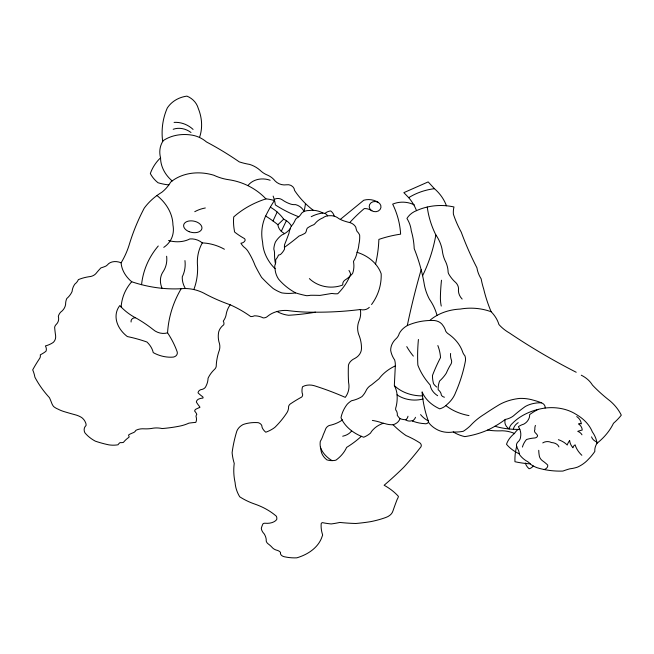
<?xml version="1.0" encoding="UTF-8"?>
<svg xmlns="http://www.w3.org/2000/svg" width="654" height="654" viewBox="0 0 654 654"><rect width="100%" height="100%" fill="white"/><g stroke="black" fill="none" stroke-linecap="round" stroke-linejoin="round"><path stroke-width="0.98" d="M395.318 365.88L394.346 385.517A38.39 28.825 7.1 0 1 397.084 395.008A66.929 50.137 8.8 0 1 396.079 406.87A9.851 7.325 4.4 0 0 395.719 409.993A7.096 5.257 5.3 0 1 397.043 412.511A9.287 6.883 5.4 0 1 397.24 415.249A29.283 21.811 3.4 0 0 399.978 418.617A12.917 9.597 4.4 0 0 405.603 419.729A5.142 3.801 4.2 0 0 411.742 420.726A29.708 22.211 3.2 0 0 424.511 423.645A3.057 2.248 3.4 0 0 427.569 423.154A3.057 2.248 3.4 0 0 428.305 420.906A203.124 148.94 -7.6 0 1 422.1 391.885A39.444 29.839 1 0 0 439.733 408.848A15.786 11.837 2.7 0 0 446.903 404.581A41.57 31.539 3.7 0 0 455.658 392.392A246.305 190.878 16.6 0 0 465.272 361.727A17.568 13.554 1.4 0 0 464.896 355.751A14.813 11.486 -0.6 0 1 462.73 352.171A45.993 35.52 3.4 0 0 448.579 334.055A10.121 7.995 0.5 0 1 445.676 331.063A22.857 18.001 2.8 0 0 442.921 325.455A10.914 8.625 2.1 0 0 434.313 320.509A49.034 37.891 2.4 0 0 407.295 325.586A24.247 18.999 3 0 0 399.234 333.54A16.137 12.753 5.7 0 1 396.618 338.2A24.084 18.737 3.6 0 0 390.659 350.225A34.343 26.773 2.9 0 0 394.664 359.978A31.261 24.059 6.9 0 1 395.318 365.88A49.925 37.425 3.4 0 0 379.009 378.789L371.57 384.83A17.437 13.105 5.7 0 0 366.052 390.691A35.839 27.166 8.8 0 1 361.964 396.594A30.591 23.233 8.3 0 1 351.541 400.738A27.264 20.127 6.4 0 0 347.127 404.368A54.568 40.017 5.1 0 0 340.996 417.743A40.474 30.043 5.9 0 0 363.706 437.232A28.711 21.132 7.6 0 0 370.589 433.03A20.56 14.919 5.4 0 1 373.164 429.596A27.452 19.882 5 0 1 383.334 423.244M273.004 220.97L277.165 212.01M281.285 231.32L286.387 220.668M265.663 216.024A101.566 80.393 18.6 0 1 277.893 224.731L283.673 219.164A15.868 13.252 16.1 0 1 291.431 226.006M340.317 219.401L363.755 200.23A15.851 13.62 7.4 0 1 378.323 202.413M416.516 210.645A51.928 44.309 7.5 0 0 408.709 197.663L403.853 192.644L428.174 181.91L434.419 188.679A47.758 40.957 3.9 0 1 446.429 205.773M168.56 240.525A28.523 23.103 24.2 0 0 189.856 238.939A14.118 11.314 21.2 0 1 202.299 242.896A39.935 31.654 19.3 0 1 224.396 249.239M202.299 242.896A58.966 47.75 16.3 0 0 197.573 266.268A95.337 73.281 25.3 0 1 193.837 289.534M516.701 446.33A101.427 70.411 -5.1 0 0 514.96 461.716A74.965 54.92 -2.8 0 0 530.206 463.849M525.35 463.032A18.541 13.047 -2 0 0 529.119 468.755A6.842 4.815 -1.2 0 0 533.157 465.901M519.325 453.86A42.404 30.607 -2.6 0 1 506.498 444.279A33.697 23.945 -2 0 1 514.485 433.447A24.075 17.241 -2.1 0 1 518.042 429.384M514.485 433.447A25.702 18.377 -0.2 0 0 502.329 430.773A51.241 38.3 -1.1 0 1 487.688 430.038M538.749 450.312A69.945 49.001 -5.1 0 0 539.354 456.116A12.598 8.894 -2.5 0 0 542.403 460.702A49.565 34.376 0.1 0 1 547.7 465.051A5.886 4.128 -1.8 0 1 544.169 469.531M535.43 425.411A15.974 11.51 -3 0 0 534.898 429.498A5.06 3.646 -2.4 0 0 535.258 432.744A14.748 10.587 -1.5 0 1 537.555 435.531A3.27 2.354 -2 0 1 534.923 437.959A26.013 18.386 -1.8 0 0 526.47 439.529A31.784 22.498 -2.6 0 0 522.432 447.074M542.755 442.921A6.638 4.725 -2.4 0 1 551.412 442.537A8.51 6.041 -2.5 0 1 558.933 446.911M558.393 439.692A23.053 16.285 -2.3 0 1 567.231 445.031A24.427 17.176 -4.3 0 1 569.642 440.494A22.53 15.958 -4.6 0 0 572.986 447.786A5.494 3.875 -3.8 0 1 575.119 444.851A40.834 28.776 -5.6 0 0 581.847 455.29M576.738 416.557A15.859 11.42 -3.8 0 1 581.283 423.89A2.477 1.774 -4.4 0 0 578.537 423.923A12.696 9.099 -3.8 0 1 582.215 430.046A34.253 23.994 -4.2 0 0 577.776 431.346A9.785 6.973 -3.8 0 1 581.962 434.804M596.8 441.981A11.69 8.281 -5.2 0 1 591.576 436.864M538.128 409.396A52.778 37.548 -3.5 0 0 529.609 414.652A14.045 10.292 -1.5 0 1 528.506 419.361A13.677 10.014 -1.5 0 1 523.707 424.176A15.859 11.42 -1.8 0 0 518.393 426.686A24.983 18.083 -0.2 0 1 520.543 437.125A11.265 8.126 -0.8 0 1 518.548 441.344A8.535 6.099 -1.4 0 0 516.431 445.292A30.501 21.778 -2.5 0 0 518.54 450.41A49.328 35.144 1.4 0 1 519.415 454.432A30.55 21.754 -2.5 0 0 526.11 460.759A15.541 10.905 -0.6 0 1 530.468 464.152A26.969 19.097 -2.5 0 0 536.95 467.675A59.563 42.796 -3.5 0 0 562.914 471.068A58.533 39.338 -3 0 1 569.847 468.82A27.149 19.17 -3.2 0 0 577.711 467.054A34.703 24.607 -3 0 0 588.077 459.599A72.046 52.042 -1.9 0 0 594.821 451.456A24.059 16.783 -5.4 0 1 597.012 443.281A45.355 32.185 -2.6 0 0 592.369 431.942A50.628 36.117 -2.3 0 0 576.117 414.383A37.752 27.067 -2.8 0 0 545.125 408.047A49.876 35.504 -2.8 0 0 512.703 423.105A14.143 10.235 -1.6 0 0 509.204 428.975A59.947 44.938 -2.3 0 1 494.972 426.253M597.012 443.281A75.57 55.435 -3 0 0 613.468 423.301A71.989 53.268 -4.3 0 0 621.3 415.176A66.773 47.856 -3.2 0 0 609.978 400.861A242.372 177.071 -18.3 0 1 592.434 385.075A33.738 24.852 -4.3 0 0 581.275 375.2M428.362 422.132A27.133 20.061 1.8 0 0 435.858 428.926A19.579 14.429 2.1 0 0 453.287 431.975A29.659 21.983 1.6 0 0 463.302 431.28A53.383 39.919 3.1 0 0 470.275 425.819A73.526 52.107 -1.6 0 1 484.352 414.219A312.686 195.857 -5.3 0 1 499.493 404.564A42.175 30.534 -1.7 0 1 519.873 398.409A32.528 23.691 -1.6 0 1 533.648 400.256A59.375 42.657 -0.9 0 1 541.553 402.823A7.407 5.436 -2.8 0 1 545.125 408.047M513.365 429.294A14.167 10.243 -1.8 0 1 518.205 422.656M519.84 429.343A56.726 42.445 -2.2 0 1 509.204 428.975A13.293 9.687 -1.5 0 1 505.289 419.443A17.102 12.639 -0.9 0 0 513.316 416.001A164.334 110.943 -5.2 0 1 525.35 406.453A23.904 17.372 -2.6 0 1 541.553 402.823M505.289 419.443A104.043 80.09 2.6 0 1 488.571 429.637A76.837 58.32 1.7 0 1 464.814 436.627A33.141 24.46 0.6 0 1 453.287 431.975M468.983 415.592A47.063 35.586 -0.2 0 1 445.881 405.586M576.215 372.257A2195.503 1172.867 -51.8 0 1 509.368 332.943A48.053 38.063 -5.9 0 1 498.937 324.531A42.24 33.231 0.4 0 0 491.146 311.745A242.577 186.562 -17.8 0 1 483.69 289.003A122.543 97.781 -11.5 0 1 481.164 278.857A41.758 34.139 -5.9 0 1 476.929 267.813A612.675 435.539 -32.9 0 1 461.242 232.137A149.414 125.257 -16.5 0 1 453.41 214.226A29.912 25.498 -5.1 0 1 453.974 206.966A51.061 42.739 0.2 0 0 416.655 210.58A20.307 17.29 1.4 0 0 406.943 218.461A36.894 31.294 6.7 0 1 411.276 230.846A99.065 82.567 12.2 0 1 414.195 248.602A232.464 181.559 19 0 1 424.045 282.994A73.894 60.184 -3.9 0 0 429.49 299.311A67.436 53.497 6.6 0 1 437.011 315.424M491.146 311.745A47.636 37.049 -0.2 0 0 460.302 309.072A44.513 34.695 0.3 0 0 429.719 320.493M408.709 197.663A57.593 48.584 -0.2 0 1 434.419 188.679M462.149 299.058A17.625 14.265 -1.8 0 1 458.552 288.52A12.949 10.529 0.6 0 0 454.424 281.367A44.219 36.51 -3.8 0 1 448.93 274.328A8.24 6.777 -0.7 0 1 448.072 270.944A38.496 31.752 3.4 0 0 444.834 260.071A46.679 38.839 -4.2 0 1 442.513 252.084A49.164 41.063 4.8 0 0 435.866 234.941A121.072 102.498 -11.7 0 1 427.258 207.032M435.866 234.941A218.436 183.063 22.3 0 1 422.598 275.702M441.491 280.214A318.588 236.184 -16.5 0 0 440.412 296.654A60.797 48.723 -3.5 0 0 441.254 306.08M415.47 417.301A10.088 7.464 4.4 0 1 412.388 420.996M407.982 416.246A9.671 7.161 4.8 0 1 405.75 419.843M450.606 353.462A23.045 17.789 -0.3 0 0 451.497 360.256A8.862 6.834 1.8 0 1 450.434 364.973A102.343 75.741 -3.4 0 0 446.298 373.172A52.606 40.834 4.6 0 1 439.578 381.045A37.989 28.572 0.2 0 0 438.172 389.759A11.159 8.379 2.9 0 1 441.115 393.822A4.349 3.27 2 0 0 444.442 397.199M437.845 345.541A62.735 48.527 6 0 1 440.518 357.591A275.203 191.704 -8.9 0 0 432.457 375.51A54.642 41.455 -0.7 0 0 433.537 383.71A18.091 13.767 1.6 0 0 436.741 387.054M418.421 339.467A317.035 229.358 -13 0 0 417.849 365.104A90.89 70.321 -2.4 0 0 430.185 385.018A20.985 15.892 1.6 0 0 437.649 395.727M413.353 356.119A98.337 77.916 -2.6 0 1 406.763 346.62M428.305 420.906A27.108 20.2 2.2 0 1 420.579 414.587M407.295 325.586A2354.261 976.626 -25.7 0 1 421.151 269.718M399.978 418.617A12.581 9.295 5.4 0 1 393.128 424.765A18.557 13.775 5.2 0 1 384.814 423.571A21.149 15.737 5.4 0 1 380.473 422.345A41.177 29.585 6.6 0 0 372.371 420.416M422.795 395.874A34.237 26.242 3.3 0 1 394.419 385.672M423.138 398.965A25.596 19.457 3.8 0 1 397.068 394.869M393.128 424.765A100.234 75.839 0.2 0 0 405.979 435.531A76.6 53.563 6.4 0 1 418.756 442.194A5.175 3.736 4 0 1 420.138 447.851A539.517 398.106 31.7 0 1 403.682 467.357A647.607 474.125 36.4 0 1 384.127 485.252A55.925 37.973 7.1 0 1 398.417 496.37A16.563 11.478 5.8 0 1 397.231 499.247A641.084 361.36 -11.2 0 0 392.997 510.807A15.165 10.374 6 0 1 385.844 517.469A91.012 64.681 7.9 0 1 370.597 521.663A169.46 125.87 9.3 0 1 355.874 523.486A154.205 113.935 7.7 0 1 339.794 522.44A85.184 60.037 9.4 0 1 331.218 523.944A54.56 37.899 8.1 0 1 322.397 522.62A2.624 1.758 8.3 0 0 321.196 523.691A58.239 39.093 6 0 0 322.528 534.539A4.186 2.788 8.5 0 1 322.193 536.206A54.217 36.109 10.5 0 1 296.842 557.829A31.67 20.936 9.6 0 1 284.433 556.767A4.758 3.098 9.7 0 1 280.566 552.54A5.534 3.597 10 0 0 277.41 550.382A7.791 5.101 10 0 1 272.293 547.611A26.659 17.217 11 0 0 268.189 543.899A6.777 4.447 10.2 0 1 266.243 539.918A23.83 15.598 11.4 0 0 264.126 533.787A14.674 9.745 10.2 0 1 261.314 528.301A54.846 36.289 8.6 0 1 262.99 523.813A2.918 1.937 10.7 0 1 265.32 523.249A13.006 8.731 10.8 0 0 276.667 519.628A10.807 7.235 10.7 0 0 276.405 516.276A51.298 33.632 11.6 0 0 255.248 504.234A53.326 37.196 11 0 1 239.707 496.778A54.552 37.67 10.1 0 1 235.129 482.709A110.142 76.984 7.6 0 1 234.238 463.433A98.255 69.953 8.4 0 1 232.105 452.715A266.505 185.156 0.7 0 1 236.339 432.727A20.323 14.527 12.2 0 1 243.124 424.52A31.065 22.073 11.9 0 1 258.24 422.664A5.126 3.695 12.3 0 1 261.976 426.98A13.93 10.088 11.4 0 0 265.794 432.212A39.052 28.547 13.3 0 0 274.827 427.405A146.627 108.466 19 0 0 287.229 412.224A19.677 14.47 12.1 0 0 288.577 406.559A7.603 5.608 10.6 0 1 291.243 403.346A144.33 100.929 5.3 0 1 301.682 397.06A5.428 4.047 10.7 0 0 302.173 393.103A25.833 19.375 9 0 1 302.508 386.776A12.524 9.36 9.9 0 1 314.296 385.721A210.367 139.801 11.2 0 1 345.255 397.37A31.31 23.601 9.6 0 0 348.582 382.516A302.794 221.984 -8.8 0 1 348.443 365.096A14.617 11.208 7 0 1 354.869 358.4A16.693 12.99 8.3 0 0 361.466 348.934A52.9 41.055 10.7 0 0 358.645 334.325A30.419 24.067 5.3 0 1 358.932 321.163A29.945 23.896 9.7 0 0 360.313 309.514A8.298 6.687 7.3 0 0 369.314 307.339M351.582 431.027A17.078 12.5 8.2 0 1 342.704 436.218M332.068 460.629A31.245 22.53 7.4 0 1 320.403 447.181M342.557 419.835A35.88 26.716 9.5 0 1 329.109 425.533A9.687 7.047 8.3 0 0 325.676 428.893A135.868 99.114 16 0 1 323.289 434.616A51.977 37.728 11.6 0 1 320.313 441.344A33.092 23.822 7.3 0 0 320.918 449.282A20.658 14.805 7.8 0 0 326.845 459.852A12.712 9.099 8.4 0 0 335.927 460.163A51.216 37.041 10.2 0 0 346.628 447.393A125.004 94.094 13 0 0 361.376 436.292M305.475 203.574A120.965 100.659 25.7 0 1 304.045 211.52A11.903 10.096 15.4 0 0 295.543 204.604A11.445 9.835 16.2 0 1 290.981 204.187A28.31 24.566 16.4 0 1 282.005 199.65A6.671 5.673 17.2 0 0 274.247 199.462M248.234 185.221A19.734 16.783 18.9 0 1 270.143 180.259M273.135 196.077A49.467 41.284 21.4 0 1 275.383 204.947A116.298 105.711 14.5 0 0 298.723 216.76M270.339 207.146A39.248 32.455 18.1 0 1 283.673 219.164M284.613 233.601A11.993 10.096 15.3 0 1 277.893 224.731M313.356 210.318A82.379 73.575 8.9 0 1 294.562 190.428A6.336 5.453 17 0 0 286.509 184.788A11.641 10.096 18.4 0 1 275.007 180.864A17.503 14.944 19.7 0 0 267.69 175.182A19.808 17.282 20.4 0 1 260.079 170.269A24.901 21.165 21.4 0 0 249.673 164.416A65.686 58.443 27.1 0 1 239.29 161.89A247.907 184.354 22.6 0 0 206.46 141.943A25.604 21.574 27.3 0 0 190.15 134.871A41.709 34.899 26.2 0 0 163.353 140.536A27.46 23.103 27.7 0 0 160.557 157.818A56.906 47.317 23.8 0 0 150.33 173.555A27.067 22.514 27.6 0 0 157.99 182.736A50.44 42.289 29.9 0 0 168.863 184.902M290.155 228.737A24.558 20.666 17.4 0 1 281.711 235.056A33.861 27.991 12.8 0 0 275.416 242.054A32.528 26.953 12.9 0 0 273.813 249.092A20.846 17.061 17.1 0 1 274.525 254.668A65.874 54.674 9.7 0 0 275.457 263.75M349.735 222.564A173.392 138.141 -2.2 0 1 364.303 208.569A10.791 9.246 7.8 0 1 371.881 210.817M324.94 213.482A10.235 8.723 11.3 0 1 330.711 210.94A10.284 8.764 12.2 0 1 334.235 216.172M348.974 270.462A15.23 12.483 9.8 0 1 350.634 274.279A78.815 65.016 15.5 0 1 337.758 293.72A15.549 12.696 9.8 0 1 333.131 293.605A6.695 5.395 9.7 0 0 331.464 293.499L319.994 295.404A173.285 126.189 8.7 0 0 310.617 295.265A26.225 21.402 12.5 0 1 306.734 295.706A79.453 66.994 12.4 0 1 295.608 292.886A57.094 47.44 11.3 0 1 278.539 279.094A26.446 21.639 12.8 0 1 275.064 268.655A8.665 7.071 14.3 0 1 275.391 263.971A10.317 8.42 15.9 0 0 275.653 260.766A4.627 3.793 14.7 0 1 276.201 258.984A15.181 12.467 16.4 0 0 278.408 255.093A9.475 7.823 15.6 0 0 280.533 254.431A24.231 20.037 17 0 0 284.564 249.027A25.498 21.214 12.7 0 1 284.531 244.735A547.194 388.067 42.5 0 0 288.921 233.404A46.426 38.954 10.5 0 1 290.638 227.428A10.219 8.592 14.1 0 1 292.567 224.731A35.872 30.288 18.6 0 0 295.346 219.777A7.333 6.197 14.2 0 1 296.646 218.166A14.372 12.23 16.1 0 0 301.535 213.237A10.268 8.715 13.6 0 1 308.99 210.547A18.811 15.9 13 0 1 322.913 213.024A5.109 4.357 12.3 0 1 327.613 215.877M311.214 216.711A32.414 27.223 11 0 1 322.913 213.024M309.375 278.604A27.076 22.35 10.6 0 0 335.134 286.869A27.19 22.449 10.5 0 0 342.802 284.948A6.998 5.706 8.5 0 1 344.985 280.076A40.262 33.452 11.7 0 0 352.637 273.413A33.043 27.255 11.3 0 0 353.52 261.763A2.918 2.42 8.2 0 1 354.027 260.496A33.583 28.048 11.4 0 0 357.059 252.305A36.837 30.885 11.7 0 0 358.866 244.465A45.723 38.439 12.7 0 0 359.667 235.203A11.551 9.745 9.3 0 0 357.084 231.434A18.476 15.745 6.8 0 1 355.833 227.29A9.532 8.077 9.5 0 0 349.661 222.54A37.27 32.487 9.2 0 1 345.598 221.436A26.773 23.192 9.5 0 1 338.821 218.599A11.053 9.377 11.3 0 0 329.624 215.706A9.998 8.494 11.4 0 0 322.937 217.839A21.762 18.353 10.8 0 0 315.179 223.39A5.044 4.276 13.4 0 1 312.898 225.066A27.844 23.266 11.2 0 0 307.38 228.074A10.374 8.739 12.5 0 0 306.391 230.461A6.581 5.534 14.2 0 1 305.222 233.102A33.885 28.768 16.5 0 1 299.041 236.029A353.283 289.166 44.7 0 1 284.425 247.359M357.059 252.305A36.616 29.945 8.9 0 1 381.176 273.764A71.351 58.402 12 0 1 371.546 304.527M275.064 268.655A41.169 34.245 13.2 0 1 269.129 261.477A47.554 39.673 12.8 0 1 262.63 242.364A59.71 50.137 11.9 0 1 265.181 217.03A180.978 148.36 1.5 0 1 274.361 200.582A29.888 24.991 17.3 0 0 265.925 198.881A53.881 44.423 20.4 0 0 228.925 179.744A45.903 39.755 25.9 0 1 213.85 175.239A46.638 38.39 22.6 0 0 170.661 182.114A53.546 43.63 30.7 0 1 161.824 192.284A81.546 65.85 19.9 0 0 144.248 208.127A307.543 243.402 2.8 0 0 129.525 243.738A142.515 106.569 32 0 1 121.113 262.81A30.256 23.593 22.8 0 0 131.707 281.751A70.46 53.939 18.5 0 0 121.153 307.012M295.608 292.886A39.747 32.61 14.4 0 1 281.825 292.91A37.376 30.64 13.5 0 1 273.127 288.496A166.32 144.992 5.4 0 1 261.575 277.37A213.891 184.551 -1.8 0 1 255.019 265.344A89.557 69.962 21.1 0 0 247.784 250.956A16.285 13.203 18.3 0 0 243.648 246.795A19.694 16.293 17.4 0 1 240.909 243.206A5.919 4.864 18.8 0 0 244.956 240.721A2.264 1.864 18.4 0 0 244.375 238.53A63.822 54.552 18.2 0 1 235.326 232.603A1.929 1.586 19.3 0 1 234.418 230.837A67.501 56.857 14.2 0 1 233.715 216.94A98.484 80.27 12.1 0 1 265.925 198.881M174.087 122.388A22.383 18.876 29.2 0 1 193.094 129.427M173.204 129.288A17.47 14.74 28.9 0 1 190.993 132.5M199.495 137.471A49.467 41.578 32.5 0 0 198.26 108.4A17.029 14.584 31.9 0 0 186.913 96.122A33.73 28.899 29.6 0 0 167.293 108.008A79.796 69.308 24.9 0 0 162.683 141.558M172.174 180.921A32.242 27.116 26.8 0 1 160.557 157.818M194.761 211.683A37.85 30.836 20.2 0 1 205.323 207.972M184.943 260.578A44.17 34.482 23.6 0 1 182.278 276.756A28.171 22.285 18.8 0 0 185.352 288.528M162.11 288.308A25.759 20.151 20.1 0 1 163.386 271.279A36.158 28.163 24.3 0 0 166.631 256.245M141.566 284.67A111.654 88.004 15.4 0 1 158.26 245.986M156.968 195.513A41.521 32.97 26.1 0 1 172.934 224.911A32.398 25.759 25.4 0 1 163.762 247.359M121.113 262.81A12.132 9.295 24 0 0 108.499 263.758A18.966 14.494 25.9 0 1 105.94 266.072A49.524 38.038 27.8 0 1 100.937 267.878A113.624 86.32 17.9 0 0 96.097 273.38A13.84 10.464 25.6 0 1 90.653 276.495A51.928 38.504 22.4 0 0 78.366 279.626A18.598 13.848 26.1 0 1 74.932 283.999A26.487 19.784 23.6 0 0 72.087 291.537A36.779 27.01 26.7 0 1 66.765 298.543A25.089 18.549 23.5 0 0 65.604 304.478A21.181 15.418 25.4 0 1 60.806 312.023A18.14 13.211 23.4 0 0 58.337 316.34A14.494 10.439 24.7 0 1 56.375 324.302A9.933 7.161 23.5 0 0 54.642 327.327A220.03 169.214 13.1 0 0 55.631 335.854A14.977 10.652 24.1 0 1 53.334 342.353A34.67 24.689 25 0 1 45.404 345.941A9.835 6.924 23.7 0 1 45.984 351.247A56.645 39.902 25.9 0 1 40.278 354.844A9.499 6.638 23.6 0 1 39.747 358.286A266.178 185.63 10.7 0 0 32.7 369.87A47.415 32.079 24.1 0 1 34.891 377.17A103.357 74.965 19.9 0 0 49.459 397.689A115.325 74.769 24.1 0 1 51.486 402.553A17.789 12.246 20.7 0 0 53.53 406.461A12.287 8.437 21 0 0 58.083 409.151A24.149 16.702 21 0 0 64.018 411.579A287.384 226.873 28.2 0 0 74.973 414.726A15.974 10.84 19.9 0 1 81.676 417.538A11.976 8.15 19.9 0 1 85.437 422.378A8.886 6.05 19.8 0 1 86.026 425.533A11.764 8.02 18.9 0 0 84.832 432.703A28.474 19.604 18.7 0 0 95.312 441.156A81.595 57.863 19.6 0 0 109.038 444.892A23.577 16.195 18.6 0 0 118.063 444.769A12.107 8.249 17.3 0 1 120.107 442.594A8.363 5.739 18 0 0 123.418 442.39A43.883 29.953 15.8 0 1 128.241 437.779A2.044 1.406 17.7 0 0 128.732 435.826A1.709 1.177 17.6 0 1 129.059 434.608A43.924 29.97 15.9 0 1 133.481 432.605A7.537 5.224 17.9 0 0 135.77 430.414A14.641 10.121 16.9 0 1 144.281 428.836A31.899 22.563 18.1 0 0 153.24 428.157A19.546 13.546 16.3 0 1 162.167 428.55A147.101 109.602 21.8 0 0 180.896 425.86A45.551 32.757 17.5 0 0 188.867 423.146A86.393 58.901 13.1 0 1 195.791 422.378A14.2 10.104 16 0 0 196.012 416.443A7.554 5.412 15 0 1 196.805 414.391A13.047 9.303 15.9 0 0 194.639 411.088A5.526 3.973 15.3 0 1 195.521 409.404A35.569 25.31 14 0 1 199.822 407.458M360.313 309.514A356.839 335.576 42.4 0 1 315.555 312.187A169.304 147.951 17 0 1 286.983 310.454A27.558 21.5 12.3 0 0 267.241 316.601A6.033 4.742 14.4 0 1 263.17 317.893A14.87 11.559 14.4 0 0 254.349 315.825A7.308 5.739 15.3 0 1 250.703 316.561A91.388 67.861 16.7 0 0 230.192 304.789A158.824 136.711 18.7 0 1 205.928 294.284A32.888 25.261 18.7 0 0 181.174 288.716A116.796 95.092 26.7 0 1 131.707 281.751M315.555 312.187A242.462 214.831 27.2 0 1 288.537 315.269A24.386 19.546 13 0 1 277.051 311.508M230.192 304.789A37.809 29.553 14.1 0 0 226.325 313.544A25.506 19.751 18.3 0 1 223.251 321.139A6.041 4.66 16.8 0 1 223.717 324.817A20.773 15.949 15.2 0 0 218.722 331.799A36.289 27.934 14.2 0 0 218.902 341.674A21.525 16.252 17.2 0 1 218.788 351.811A95.378 72.185 10.1 0 0 216.261 365.071A8.788 6.556 16.1 0 1 214.798 369.101A48.617 35.905 13.1 0 0 208.07 378.233A33.616 24.656 17.5 0 1 206.051 385.999A8.044 5.902 16.1 0 1 200.753 389.678A6.385 4.66 15.5 0 0 198.039 392.858A33.959 25.179 15 0 0 202.593 396.676A1.7 1.234 15.6 0 1 202.944 398.082A12.557 9.074 15.1 0 0 198.268 399.259A6.785 4.913 15.4 0 0 196.355 402.014A35.095 25.751 14.4 0 0 199.625 406.6A1.014 0.728 15.5 0 1 199.29 407.548M167.571 332.796A12.369 9.344 19.8 0 1 153.191 329.6A99.596 70.501 20.8 0 0 136.841 318.506A47.995 37.041 21.6 0 1 119.821 305.573A30.198 22.71 20.6 0 0 127.326 336.557A104.207 72.823 18.6 0 1 146.97 342.026A24.092 17.625 20.1 0 1 153.24 352.612A27.476 20.626 19.1 0 0 173.335 357.092A6.818 5.069 18.3 0 0 177.275 352.13A106.52 75.921 21.9 0 0 167.571 332.796A161.563 124.726 9.4 0 1 181.174 288.716M131.094 322.013A5.682 4.251 21 0 1 135.345 317.73M375.437 264.429A175.762 144.043 21.9 0 0 378.862 239.413A103.495 82.535 2.9 0 1 400.616 234.157A99.621 83.589 13.9 0 0 392.678 204.13A22.776 19.481 3.7 0 1 414.391 204.939M371.398 210.498A5.919 5.118 6.8 0 0 380.939 207.563A5.919 5.118 6.8 0 0 372.952 201.775A5.919 5.118 6.8 0 0 371.398 210.498M189.251 231.704A12.688 10.341 22.8 0 0 196.453 232.546A9.745 7.93 22.6 0 0 199.298 231.647A7.529 6.123 22.4 0 0 201.309 229.914A5.224 4.251 22.2 0 0 201.285 225.655A7.521 6.115 22.3 0 0 199.225 223.431A9.704 7.881 22.3 0 0 196.339 221.845A12.598 10.211 22.2 0 0 189.08 221.003A9.712 7.881 22.4 0 0 186.235 221.91A7.521 6.107 22.6 0 0 184.232 223.668A5.232 4.243 22.8 0 0 184.305 227.927A7.529 6.123 22.7 0 0 186.374 230.134A9.745 7.93 22.7 0 0 189.251 231.704"/></g></svg>
